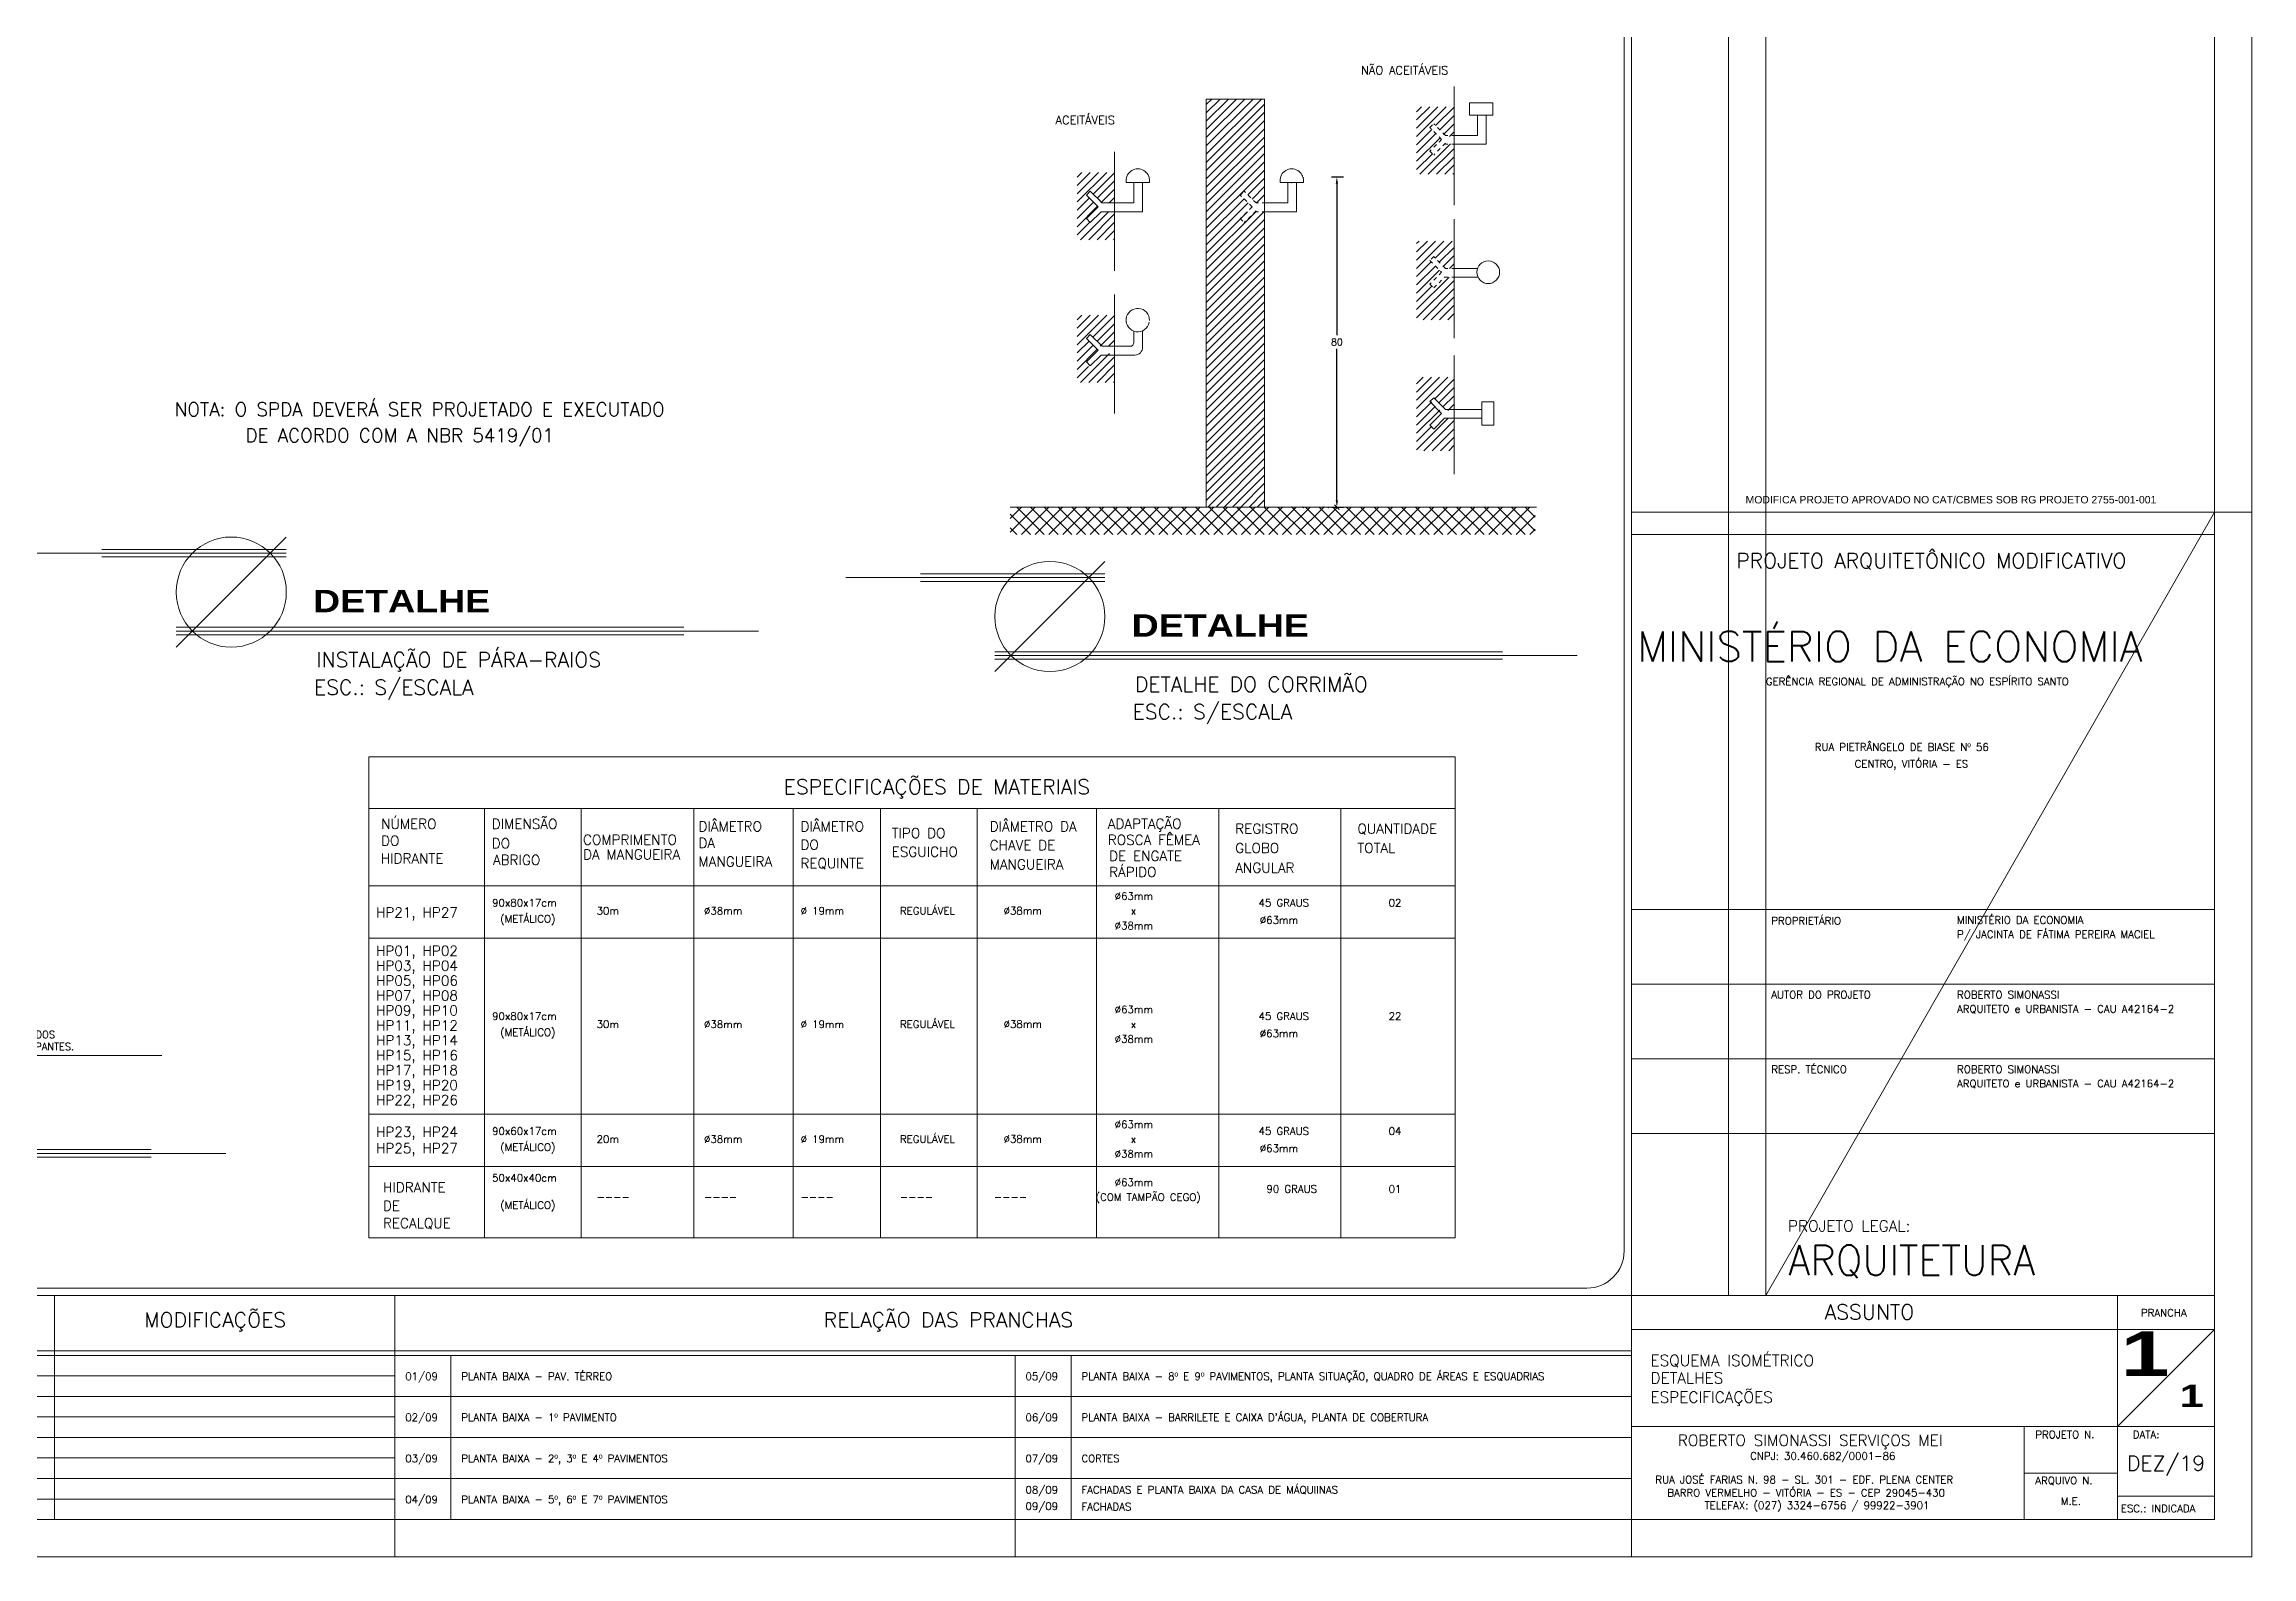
# Model space of a CAD drawing. Header units: millimetres. Extents: x 521 to 1055, y 261 to 520.
# Drawn here: x 995.5 to 1054.7, y 318.7 to 359.2 of the extents above; entities that cross this region are included whole.
import ezdxf
from ezdxf.enums import TextEntityAlignment as Align

# ---------------------------------------------------------------- set-up
doc = ezdxf.new("R2010")
doc.units = ezdxf.units.MM
doc.linetypes.add('DASHED', pattern=[0.75, 0.5, -0.25])
doc.layers.add('0.1', color=8, linetype='Continuous', lineweight=13)
doc.layers.add('ppci', color=8, linetype='Continuous')
doc.styles.add('80X50', font='romans.shx')
doc.styles.add('ROMANS', font='romans')
doc.styles.add('SANSSERIFBOLD', font='sasb____.pfb', dxfattribs={"width": 1.2, "height": 0.6})
doc.styles.get("Standard").update_dxf_attribs({"font": 'romans.shx'})
doc.styles.add('STYLE1', font='sanss___.ttf')
doc.dimstyles.get("Standard").update_dxf_attribs({"dimtxt": 0.18, "dimasz": 0.18, "dimexe": 0.18, "dimexo": 0.0625, "dimgap": 0.09, "dimtad": 0, "dimtih": 1, "dimtoh": 1, "dimdec": 4, "dimzin": 0, "dimdsep": 46, "dimtxsty": 'Standard', "dimcen": 0.09, "dimadec": 0, "dimazin": 0, "dimtfac": 1, "dimtdec": 4, "dimtofl": 0, "dimtmove": 0, "dimatfit": 3, "dimfxl": 1, "dimtolj": 1, "dimtzin": 0, "dimarcsym": 0})

# ---------------------------------------------------------------- blocks, each defined once
blk = doc.blocks.new('TITU-2')
at = {"color": 1}
for p, q in [((0.01475, 0.01475), (-0.01475, -0.01475)), ((-0.03471, 0.01043), (-0.05471, 0.01043)), ((0.01475, 0.01143), (-0.03471, 0.01143)), ((0.01475, 0.00943), (-0.03471, 0.00943)), ((-0.01475, -0.00943), (0.1213, -0.00943)), ((-0.01475, -0.01143), (0.1213, -0.01143)), ((0.1413, -0.01043), (0.1213, -0.01043))]:
    blk.add_line(p, q, dxfattribs=at)
at = {"color": 7}
for p, q in [((0.01475, 0.01043), (-0.03471, 0.01043)), ((-0.01475, -0.01043), (0.1213, -0.01043))]:
    blk.add_line(p, q, dxfattribs=at)
at = {"color": 1}
blk.add_circle((0, 0), 0.01475, dxfattribs=at)
at = {"color": 4}
blk.add_text('ESC.:', height=0.004, dxfattribs=at).set_placement((0.02216, -0.02752))
at = {"color": 8, "style": 'SANSSERIFBOLD', "width": 1.2}
blk.add_attdef('FACHADA', (0.0219, -0.0054), '', height=0.006, dxfattribs=at)
at = {"color": 4}
for tag, p in [('FACHADA', (0.0228, -0.02014)), ('0/0', (0.03834, -0.02752))]:
    blk.add_attdef(tag, p, '', height=0.004, dxfattribs=at)
blk = doc.blocks.new('*X2311')
at = {"color": 0, "linetype": 'Continuous', "ltscale": 0.01}
for p, q in [((428.4835, 326.0591), (428.548, 326.1236)), ((428.4835, 326.0944), (428.5126, 326.1236)), ((428.5714, 326.0529), (428.5008, 326.1236)), ((428.5127, 326.0529), (428.5834, 326.1236)), ((428.6068, 326.0529), (428.5361, 326.1236)), ((428.548, 326.0529), (428.6187, 326.1236)), ((428.6421, 326.0529), (428.5715, 326.1236)), ((428.5834, 326.0529), (428.6541, 326.1236)), ((428.6775, 326.0529), (428.6068, 326.1236)), ((428.6188, 326.0529), (428.6894, 326.1236)), ((428.7129, 326.0529), (428.6422, 326.1236)), ((428.6541, 326.0529), (428.7248, 326.1236)), ((428.7482, 326.0529), (428.6776, 326.1236)), ((428.6895, 326.0529), (428.7601, 326.1236)), ((428.7836, 326.0529), (428.7129, 326.1236)), ((428.7248, 326.0529), (428.7955, 326.1236)), ((428.8189, 326.0529), (428.7483, 326.1236)), ((428.7602, 326.0529), (428.8308, 326.1236)), ((428.8543, 326.0529), (428.7836, 326.1236)), ((428.7955, 326.0529), (428.8662, 326.1236)), ((428.8896, 326.0529), (428.819, 326.1236)), ((428.8309, 326.0529), (428.9016, 326.1236)), ((428.925, 326.0529), (428.8543, 326.1236)), ((428.8662, 326.0529), (428.9369, 326.1236)), ((428.9603, 326.0529), (428.8897, 326.1236)), ((428.9016, 326.0529), (428.9723, 326.1236)), ((428.9957, 326.0529), (428.925, 326.1236)), ((428.937, 326.0529), (429.0076, 326.1236)), ((429.0311, 326.0529), (428.9604, 326.1236)), ((428.9723, 326.0529), (429.043, 326.1236)), ((429.0664, 326.0529), (428.9958, 326.1236)), ((429.0077, 326.0529), (429.0783, 326.1236)), ((429.1018, 326.0529), (429.0311, 326.1236)), ((429.043, 326.0529), (429.1137, 326.1236)), ((429.1371, 326.0529), (429.0665, 326.1236)), ((429.0784, 326.0529), (429.149, 326.1236)), ((429.1725, 326.0529), (429.1018, 326.1236)), ((429.1137, 326.0529), (429.1844, 326.1236)), ((429.2078, 326.0529), (429.1372, 326.1236)), ((429.1491, 326.0529), (429.2197, 326.1236)), ((429.2432, 326.0529), (429.1725, 326.1236)), ((429.1844, 326.0529), (429.2551, 326.1236)), ((429.2785, 326.0529), (429.2079, 326.1236)), ((429.2198, 326.0529), (429.2905, 326.1236)), ((429.3139, 326.0529), (429.2432, 326.1236)), ((429.2552, 326.0529), (429.3258, 326.1236)), ((429.3493, 326.0529), (429.2786, 326.1236)), ((429.2905, 326.0529), (429.3612, 326.1236)), ((429.3846, 326.0529), (429.3139, 326.1236)), ((429.3259, 326.0529), (429.3965, 326.1236)), ((429.42, 326.0529), (429.3493, 326.1236)), ((429.3612, 326.0529), (429.4319, 326.1236)), ((429.4553, 326.0529), (429.3847, 326.1236)), ((429.3966, 326.0529), (429.4672, 326.1236)), ((429.4907, 326.0529), (429.42, 326.1236)), ((429.4319, 326.0529), (429.5026, 326.1236)), ((429.526, 326.0529), (429.4554, 326.1236)), ((429.4673, 326.0529), (429.5379, 326.1236)), ((429.5614, 326.0529), (429.4907, 326.1236)), ((429.5026, 326.0529), (429.5733, 326.1236)), ((429.5967, 326.0529), (429.5261, 326.1236)), ((429.538, 326.0529), (429.6087, 326.1236)), ((429.6321, 326.0529), (429.5614, 326.1236)), ((429.5734, 326.0529), (429.644, 326.1236)), ((429.6675, 326.0529), (429.5968, 326.1236)), ((429.6087, 326.0529), (429.6794, 326.1236)), ((429.7028, 326.0529), (429.6321, 326.1236)), ((429.6441, 326.0529), (429.7147, 326.1236)), ((429.7382, 326.0529), (429.6675, 326.1236)), ((429.6794, 326.0529), (429.7501, 326.1236)), ((429.7735, 326.0529), (429.7029, 326.1236)), ((429.7148, 326.0529), (429.7854, 326.1236)), ((429.8089, 326.0529), (429.7382, 326.1236)), ((429.7501, 326.0529), (429.8208, 326.1236)), ((429.8346, 326.0626), (429.7736, 326.1236)), ((429.8346, 326.0979), (429.8089, 326.1236)), ((428.5361, 326.0529), (428.4835, 326.1055)), ((428.5007, 326.0529), (428.4835, 326.0702)), ((429.7855, 326.0529), (429.8346, 326.102)), ((429.8208, 326.0529), (429.8346, 326.0667))]:
    blk.add_line(p, q, dxfattribs=at)
blk = doc.blocks.new('*D2316')
at = {"layer": '0.1', "color": 0, "lineweight": -2, "transparency": 16777216}
for p, q in [((1030.004, 355.659), (1030.332, 355.659)), ((1030.152, 355.479), (1030.152, 351.414)), ((1030.152, 346.989), (1030.152, 351.054)), ((1030.004, 346.809), (1030.332, 346.809))]:
    blk.add_line(p, q, dxfattribs=at)
for points in [[(1030.122, 355.479), (1030.182, 355.479), (1030.152, 355.659)], [(1030.122, 346.989), (1030.182, 346.989), (1030.152, 346.809)]]:
    blk.add_solid(points, dxfattribs=at)
at = {"layer": 'DEFPOINTS', "color": 0, "lineweight": -2, "transparency": 16777216}
for p in [(1029.941, 355.659), (1029.941, 346.809), (1030.152, 346.809)]:
    blk.add_point(p, dxfattribs=at)
at = {"layer": '0.1', "color": 1, "transparency": 16777216, "insert": (1030.152, 351.234), "char_height": 0.18, "attachment_point": 5}
blk.add_mtext('\\A1;80', dxfattribs=at)
blk = doc.blocks.new('_OBLIQUE')
at = {"color": 0, "linetype": 'ByBlock'}
blk.add_line((-0.5, -0.5), (0.5, 0.5), dxfattribs=at)

msp = doc.modelspace()

# ---------------------------------------------------------------- linework, layer by layer
at = {"layer": '0.1', "color": 8}
for p, q in [((1038.05111, 402.67742), (1038.05111, 318.67742)), ((1040.65111, 401.67742), (1040.65111, 325.67742)), ((1041.65111, 401.67742), (1041.65111, 325.67742)), ((1029.25504, 355.50615), (1028.62944, 355.50615)), ((1028.83926, 354.96043), (1028.83926, 355.50457)), ((1029.07228, 355.50546), (1029.07228, 354.72757)), ((1028.25071, 354.96043), (1028.83926, 354.96043)), ((1029.07228, 354.72757), (1028.25071, 354.72757)), ((1038.05111, 346.67742), (1054.67111, 346.67742)), ((1053.67111, 346.67742), (1041.65111, 325.67742)), ((1038.05111, 346.07742), (1053.67111, 346.07742)), ((1038.05111, 336.02299), (1053.67111, 336.02299)), ((1038.05111, 334.02299), (1053.67111, 334.02299)), ((1038.05111, 332.02299), (1053.67111, 332.02299)), ((1038.05111, 330.02299), (1053.67111, 330.02299)), ((995.79111, 325.67742), (995.79111, 319.67742)), ((1004.91111, 325.67742), (1004.91111, 318.67742)), ((1051.07111, 325.67742), (1051.07111, 319.67742)), ((1038.05111, 324.7716), (1053.67111, 324.7716)), ((1053.67111, 324.7716), (1051.07111, 322.1716)), ((955.05111, 324.19742), (1004.91111, 324.19742)), ((955.05111, 324.07742), (1004.91111, 324.07742)), ((1004.91111, 324.19742), (1038.05111, 324.19742)), ((1004.91111, 324.07742), (1038.05111, 324.07742)), ((1006.41111, 324.07742), (1006.41111, 319.67742)), ((1006.41111, 324.07742), (1006.41111, 319.67742)), ((1021.53111, 324.07742), (1021.53111, 318.67742)), ((1023.03111, 324.07742), (1023.03111, 319.67742)), ((988.29111, 323.52742), (1004.91111, 323.52742)), ((988.29111, 322.97742), (1038.05111, 322.97742)), ((988.29111, 322.42742), (1004.91111, 322.42742)), ((988.29111, 321.87742), (1038.05111, 321.87742)), ((1038.05111, 322.1716), (1053.67111, 322.1716)), ((1048.57111, 322.1716), (1048.57111, 319.67742)), ((988.29111, 321.32742), (1004.91111, 321.32742)), ((988.29111, 320.77742), (1038.05111, 320.77742)), ((1048.57111, 320.92451), (1051.07111, 320.92451)), ((988.29111, 320.22742), (1004.91111, 320.22742)), ((1051.07111, 320.30096), (1053.67111, 320.30096))]:
    msp.add_line(p, q, dxfattribs=at)
at = {"layer": '0.1', "color": 8, "linetype": 'Continuous', "ltscale": 0.01}
for p, q in [((1033.29349, 354.9013), (1033.29349, 358.08614)), ((1026.65201, 356.2704), (1028.12851, 357.74689)), ((1026.65201, 356.49137), (1027.90753, 357.74689)), ((1026.65201, 356.71234), (1027.68656, 357.74689)), ((1026.65201, 356.93331), (1027.46559, 357.74689)), ((1026.65201, 357.15428), (1027.24462, 357.74689)), ((1026.65201, 357.37526), (1027.02365, 357.74689)), ((1026.65201, 357.59623), (1026.80268, 357.74689)), ((1026.65201, 356.04943), (1028.21451, 357.61193)), ((1026.65201, 355.82846), (1028.21451, 357.39096)), ((1032.28901, 357.40639), (1032.41859, 357.53597)), ((1032.28901, 357.18542), (1032.63956, 357.53597)), ((1032.28901, 356.96445), (1032.86053, 357.53597)), ((1032.28901, 356.74348), (1033.0815, 357.53597)), ((1032.79948, 357.03297), (1033.29349, 357.52698)), ((1033.70842, 357.64069), (1033.70842, 357.31546)), ((1034.33401, 357.64069), (1034.33401, 357.31546)), ((1026.65201, 355.60749), (1028.21451, 357.16999)), ((1026.65201, 355.38652), (1028.21451, 356.94902)), ((1032.28901, 356.52251), (1032.69512, 356.92861)), ((1032.28901, 356.30154), (1032.80584, 356.81836)), ((1032.9102, 356.92272), (1033.29349, 357.30601)), ((1033.00684, 356.7984), (1033.29349, 357.08504)), ((1033.17452, 356.7451), (1033.29349, 356.86407)), ((1024.19688, 353.14636), (1024.19688, 356.33119)), ((1026.65201, 355.16555), (1028.21451, 356.72805)), ((1026.65201, 354.94458), (1028.21451, 356.50708)), ((1026.65201, 354.72361), (1028.21451, 356.28611)), ((1032.28901, 356.08057), (1032.91656, 356.70811)), ((1032.28901, 355.8596), (1032.71108, 356.28167)), ((1032.37877, 355.72838), (1033.19712, 356.54673)), ((1032.59974, 355.72838), (1033.29349, 356.42213)), ((1032.82071, 355.72838), (1033.29349, 356.20116)), ((1023.19241, 355.65145), (1023.32199, 355.78103)), ((1023.19241, 355.43048), (1023.54296, 355.78103)), ((1023.19241, 355.20951), (1023.76393, 355.78103)), ((1023.19241, 354.98854), (1023.9849, 355.78103)), ((1023.62204, 355.19719), (1024.19688, 355.77204)), ((1026.65201, 354.50263), (1028.21451, 356.06513)), ((1026.65201, 354.28166), (1028.21451, 355.84416)), ((1027.76784, 355.17652), (1028.21451, 355.62319)), ((1033.04168, 355.72838), (1033.29349, 355.98019)), ((1033.26265, 355.72838), (1033.29349, 355.75921)), ((1023.19241, 354.76757), (1023.51768, 355.09283)), ((1023.19241, 354.5466), (1023.6284, 354.98258)), ((1023.73276, 355.08694), (1024.19688, 355.55107)), ((1023.82721, 354.96043), (1024.19688, 355.3301)), ((1024.04818, 354.96043), (1024.19688, 355.10913)), ((1024.50439, 355.54972), (1024.50439, 355.50615)), ((1025.12999, 355.54972), (1025.12999, 355.50615)), ((1026.65201, 354.06069), (1027.66348, 355.07216)), ((1027.87856, 355.06627), (1028.21451, 355.40222)), ((1027.98928, 354.95602), (1028.21451, 355.18125)), ((1028.62944, 355.54972), (1028.62944, 355.50615)), ((1029.25504, 355.54972), (1029.25504, 355.50615)), ((1023.19241, 354.32562), (1023.73912, 354.87233)), ((1023.19241, 354.10465), (1023.53353, 354.44577)), ((1023.28216, 353.97343), (1024.03629, 354.72757)), ((1023.50313, 353.97343), (1024.19688, 354.66718)), ((1023.7241, 353.97343), (1024.19688, 354.44621)), ((1026.65201, 353.83972), (1027.7742, 354.96191)), ((1026.65201, 353.39778), (1027.99564, 354.74141)), ((1026.65201, 353.17681), (1028.21451, 354.73931)), ((1026.65201, 353.61875), (1027.76083, 354.72757)), ((1026.65201, 352.95584), (1028.21451, 354.51834)), ((1033.29349, 351.33929), (1033.29349, 354.52412)), ((1023.94507, 353.97343), (1024.19688, 354.22524)), ((1024.16605, 353.97343), (1024.19688, 354.00427)), ((1026.65201, 352.73487), (1028.21451, 354.29737)), ((1026.65201, 352.5139), (1028.21451, 354.0764)), ((1026.65201, 352.29293), (1028.21451, 353.85543)), ((1032.28901, 353.87086), (1032.35649, 353.93834)), ((1032.28901, 353.64989), (1032.57746, 353.93834)), ((1032.28901, 353.42892), (1032.79843, 353.93834)), ((1032.28901, 353.20795), (1033.0194, 353.93834)), ((1032.78621, 353.48417), (1033.24038, 353.93834)), ((1026.65201, 352.07195), (1028.21451, 353.63445)), ((1026.65201, 351.85098), (1028.21451, 353.41348)), ((1026.65201, 351.63001), (1028.21451, 353.19251)), ((1032.28901, 352.98697), (1032.68185, 353.37981)), ((1032.28901, 352.766), (1032.79257, 353.26956)), ((1032.89693, 353.37392), (1033.29349, 353.77048)), ((1033.00765, 353.26367), (1033.29349, 353.54951)), ((1033.17268, 353.20773), (1033.29349, 353.32854)), ((1026.65201, 351.40904), (1028.21451, 352.97154)), ((1026.65201, 351.18807), (1028.21451, 352.75057)), ((1032.28901, 352.54503), (1032.90329, 353.15931)), ((1032.28901, 352.10309), (1033.16079, 352.97487)), ((1032.28901, 351.88212), (1033.29349, 352.88659)), ((1032.28901, 352.32406), (1032.69787, 352.73292)), ((1032.46027, 351.8324), (1033.29349, 352.66562)), ((1024.19688, 349.32059), (1024.19688, 352.50542)), ((1026.65201, 350.9671), (1028.21451, 352.5296)), ((1026.65201, 350.74613), (1028.21451, 352.30863)), ((1026.65201, 350.52516), (1028.21451, 352.08766)), ((1032.68124, 351.8324), (1033.29349, 352.44465)), ((1032.90221, 351.8324), (1033.29349, 352.22368)), ((1023.19241, 351.38373), (1023.76393, 351.95525)), ((1023.19241, 351.16276), (1023.9849, 351.95525)), ((1023.19241, 351.82567), (1023.32199, 351.95525)), ((1023.19241, 351.6047), (1023.54296, 351.95525)), ((1023.61409, 351.36347), (1024.19688, 351.94626)), ((1023.72481, 351.25322), (1024.19688, 351.72529)), ((1023.81135, 351.11879), (1024.19688, 351.50432)), ((1026.65201, 350.30419), (1028.21451, 351.86669)), ((1026.65201, 350.08322), (1028.21451, 351.64572)), ((1026.65201, 349.86225), (1028.21451, 351.42475)), ((1033.12318, 351.8324), (1033.29349, 352.00271)), ((1023.19241, 350.94179), (1023.50973, 351.25911)), ((1023.19241, 350.72082), (1023.62045, 351.14886)), ((1023.19241, 350.49985), (1023.73117, 351.03861)), ((1023.28216, 350.14766), (1024.05697, 350.92246)), ((1023.50313, 350.14766), (1024.19688, 350.84141)), ((1024.03232, 351.11879), (1024.19688, 351.28335)), ((1026.65201, 349.64128), (1028.21451, 351.20378)), ((1026.65201, 349.4203), (1028.21451, 350.9828)), ((1033.29349, 347.68901), (1033.29349, 350.87384)), ((1023.19241, 350.27888), (1023.49364, 350.5801)), ((1023.7241, 350.14766), (1024.19688, 350.62044)), ((1023.94507, 350.14766), (1024.19688, 350.39947)), ((1026.65201, 349.19933), (1028.21451, 350.76183)), ((1026.65201, 348.97836), (1028.21451, 350.54086)), ((1026.65201, 348.75739), (1028.21451, 350.31989)), ((1032.28901, 349.45144), (1033.12563, 350.28805)), ((1032.28901, 349.67241), (1032.90466, 350.28805)), ((1032.28901, 349.89338), (1032.68369, 350.28805)), ((1032.28901, 350.11435), (1032.46272, 350.28805)), ((1032.77349, 349.71495), (1033.29349, 350.23494)), ((1024.16605, 350.14766), (1024.19688, 350.1785)), ((1026.65201, 348.53642), (1028.21451, 350.09892)), ((1026.65201, 348.31545), (1028.21451, 349.87795)), ((1026.65201, 348.09448), (1028.21451, 349.65698)), ((1032.88421, 349.6047), (1033.29349, 350.01397)), ((1032.99493, 349.49445), (1033.29349, 349.793)), ((1026.65201, 347.87351), (1028.21451, 349.43601)), ((1026.65201, 347.65254), (1028.21451, 349.21504)), ((1032.28901, 349.23047), (1032.69337, 349.63482)), ((1032.28901, 349.0095), (1032.77985, 349.50034)), ((1032.28901, 348.78853), (1032.91245, 349.41197)), ((1032.28901, 348.34659), (1033.1354, 349.19297)), ((1032.48592, 348.32252), (1033.29349, 349.13009)), ((1033.12409, 349.40264), (1033.29349, 349.57203)), ((1034.35899, 349.63482), (1034.03377, 349.63482)), ((1026.65201, 347.43157), (1028.21451, 348.99407)), ((1026.65201, 347.2106), (1028.21451, 348.7731)), ((1026.65201, 346.98963), (1028.21451, 348.55213)), ((1032.28901, 348.56756), (1032.69765, 348.97619)), ((1032.70689, 348.32252), (1033.29349, 348.90912)), ((1032.92786, 348.32252), (1033.29349, 348.68815)), ((1033.14883, 348.32252), (1033.29349, 348.46718)), ((1034.35899, 349.00923), (1034.03377, 349.00923)), ((1026.69275, 346.80939), (1028.21451, 348.33115)), ((1026.91372, 346.80939), (1028.21451, 348.11018)), ((1027.13469, 346.80939), (1028.21451, 347.88921)), ((1027.35567, 346.80939), (1028.21451, 347.66824)), ((1027.57664, 346.80939), (1028.21451, 347.44727)), ((1021.3949, 346.80939), (1035.50141, 346.80939)), ((1027.79761, 346.80939), (1028.21451, 347.2263)), ((1028.01858, 346.80939), (1028.21451, 347.00533))]:
    msp.add_line(p, q, dxfattribs=at)
at = {"layer": '0.1', "color": 8, "ltscale": 0.01}
for p, q in [((1034.33401, 357.64069), (1033.70842, 357.64069)), ((1033.32969, 356.76974), (1033.91823, 356.76974)), ((1034.33401, 357.31546), (1033.70842, 357.31546)), ((1033.91823, 356.76974), (1033.91823, 357.31388)), ((1034.15125, 357.31477), (1034.15125, 356.53688)), ((1034.15125, 356.53688), (1033.32969, 356.53688)), ((1025.12999, 355.50615), (1024.50439, 355.50615)), ((1024.71421, 354.96043), (1024.71421, 355.50457)), ((1024.94723, 355.50546), (1024.94723, 354.72757)), ((1033.32969, 353.20773), (1033.91823, 353.20773)), ((1033.93287, 352.97487), (1033.32969, 352.97487)), ((1024.94723, 351.53661), (1024.94723, 351.09426)), ((1024.7389, 350.88593), (1024.12566, 350.88593)), ((1034.03377, 349.19297), (1033.32969, 349.19297)), ((1034.03377, 349.00923), (1034.03377, 349.63482)), ((1034.35899, 349.00923), (1034.35899, 349.63482))]:
    msp.add_line(p, q, dxfattribs=at)
at = {"layer": '0.1', "color": 8, "linetype": 'DASHED', "ltscale": 0.01}
for p, q in [((1032.64312, 356.98039), (1032.74726, 357.08498)), ((1032.95969, 356.66516), (1032.64312, 356.98039)), ((1033.06383, 356.76974), (1032.74726, 357.08498)), ((1033.32969, 356.76974), (1033.06383, 356.76974)), ((1032.95969, 356.66516), (1032.64312, 356.34992)), ((1032.64312, 356.34992), (1032.74726, 356.24534)), ((1033.06383, 356.56058), (1032.74726, 356.24534)), ((1033.32969, 356.53688), (1033.06383, 356.53688)), ((1027.56414, 355.17108), (1027.66828, 355.27567)), ((1027.88072, 354.85585), (1027.56414, 355.17108)), ((1027.98486, 354.96043), (1027.66828, 355.27567)), ((1027.88072, 354.85585), (1027.56414, 354.54061)), ((1027.56414, 354.54061), (1027.66828, 354.43603)), ((1027.98486, 354.75126), (1027.66828, 354.43603)), ((1028.25071, 354.96043), (1027.98486, 354.96043)), ((1028.25071, 354.72757), (1027.98486, 354.72757)), ((1033.32969, 352.97487), (1033.04003, 352.97487))]:
    msp.add_line(p, q, dxfattribs=at)
at = {"layer": '0.1', "color": 8, "linetype": 'ByBlock', "ltscale": 0.01}
for p, q in [((1029.06724, 346.80939), (1029.9283, 346.80939)), ((1029.35245, 346.80939), (1030.27384, 346.80939))]:
    msp.add_line(p, q, dxfattribs=at)
at = {"layer": '0.1', "color": 8, "linetype": 'Continuous'}
for p, q in [((1004.21442, 340.1185), (1033.3181, 340.1185)), ((1004.21442, 340.1185), (1004.21442, 327.22774)), ((1033.3181, 340.1185), (1033.3181, 327.22774)), ((1004.21442, 338.73049), (1033.3181, 338.73049)), ((1007.31323, 338.73049), (1007.31323, 327.22774)), ((1009.9027, 338.73049), (1009.9027, 327.22774)), ((1012.92376, 338.73049), (1012.92376, 327.22774)), ((1015.58516, 338.73049), (1015.58516, 327.22774)), ((1017.92288, 338.73049), (1017.92288, 327.22774)), ((1020.51235, 338.73049), (1020.51235, 327.22774)), ((1023.71323, 338.73049), (1023.71323, 327.22774)), ((1026.98604, 338.73049), (1026.98604, 327.22774)), ((1030.25885, 338.73049), (1030.25885, 327.22774)), ((1004.21442, 336.65714), (1033.3181, 336.65714)), ((1004.21442, 335.25944), (1033.3181, 335.25944)), ((1004.21442, 330.5401), (1033.3181, 330.5401)), ((1004.21442, 329.1424), (1033.3181, 329.1424)), ((1004.21442, 327.22774), (1033.3181, 327.22774)), ((1004.69949, 327.22774), (1033.3181, 327.22774))]:
    msp.add_line(p, q, dxfattribs=at)
at = {"layer": '0.1', "color": 8, "linetype": 'Continuous', "ltscale": 10}
msp.add_line((998.66276, 332.11364), (988.57647, 332.11364), dxfattribs=at)
at = {"layer": '0.1', "color": 8}
for points in [[(1054.67111, 402.67742), (928.46672, 402.67742), (928.46672, 318.67742), (1054.67111, 318.67742)], [(930.96672, 319.67742), (930.96672, 401.67742), (1053.67111, 401.67742), (1053.67111, 319.67742)]]:
    msp.add_lwpolyline(points, close=True, dxfattribs=at)
msp.add_lwpolyline([(1037.85111, 400.47742, 0.41421356), (1036.85111, 401.47742), (932.16672, 401.47742, 0.41421356), (931.16672, 400.47742), (931.16672, 326.87742, 0.41421356), (932.16672, 325.87742), (1036.85111, 325.87742, 0.41421356), (1037.85111, 326.87742)], format="xyb", close=True, dxfattribs=at)
at = {"layer": '0.1', "color": 8, "linetype": 'Continuous', "ltscale": 0.01}
msp.add_lwpolyline([(1028.21451, 346.80939), (1028.21451, 357.74689), (1026.65201, 357.74689), (1026.65201, 346.80939)], dxfattribs=at)
at = {"layer": '0.1', "color": 8, "ltscale": 0.01}
for points in [[(1024.94723, 354.72757), (1024.12566, 354.72757), (1023.83601, 354.72757), (1023.54323, 354.43603), (1023.43909, 354.54061), (1023.75567, 354.85585), (1023.43909, 355.17108), (1023.54323, 355.27567), (1023.85981, 354.96043), (1024.12566, 354.96043), (1024.71421, 354.96043)], [(1033.32969, 349.19297), (1033.04003, 349.19297), (1032.74726, 348.90144), (1032.64312, 349.00602), (1032.95969, 349.32125), (1032.64312, 349.63649), (1032.74726, 349.74107), (1033.06383, 349.42584), (1033.32969, 349.42584), (1034.03377, 349.42584)]]:
    msp.add_lwpolyline(points, dxfattribs=at)
at = {"layer": '0.1', "color": 8, "linetype": 'DASHED', "ltscale": 0.01}
msp.add_lwpolyline([(1033.32969, 353.20773), (1033.06383, 353.20773), (1032.74726, 353.52296), (1032.64312, 353.41838), (1032.95969, 353.10315), (1032.64312, 352.78791), (1032.74726, 352.68333), (1033.04003, 352.97487)], dxfattribs=at)
at = {"layer": '0.1', "color": 8, "ltscale": 0.01}
msp.add_lwpolyline([(1024.12566, 350.88593), (1023.83601, 350.88593), (1023.54323, 350.59439), (1023.43909, 350.69897), (1023.75567, 351.0142), (1023.43909, 351.32944), (1023.54323, 351.43402), (1023.85981, 351.11879), (1024.12566, 351.11879), (1024.61004, 351.11879, 0.41421356), (1024.71421, 351.22295), (1024.71421, 351.52575)], format="xyb", dxfattribs=at)
at = {"layer": '0.1', "color": 8}
msp.add_lwpolyline([(930.96672, 325.67742), (1053.67111, 325.67742)], dxfattribs=at)
at = {"layer": '0.1', "color": 8, "linetype": 'Continuous', "ltscale": 0.01}
msp.add_circle((1034.20821, 353.10481), 0.30447, dxfattribs=at)
at = {"layer": '0.1', "color": 8, "ltscale": 0.01}
for centre, radius, start, end in [((1024.81719, 355.56167), 0.31303, 357.8111738, 182.1888262), ((1024.81719, 351.82135), 0.31303, 357.8111738, 349.7833302), ((1024.7389, 351.09426), 0.20833, 270, 0)]:
    msp.add_arc(centre, radius, start, end, dxfattribs=at)
at = {"layer": '0.1', "color": 8}
msp.add_arc((1028.94224, 355.56167), 0.31303, 357.8111738, 182.1888262, dxfattribs=at)
at = {"layer": '0.1', "color": 8, "linetype": 'ByBlock', "ltscale": 0.01}
for p in [(1029.22745, 355.6897), (1029.25033, 355.63869), (1028.94224, 355.50615), (1028.94224, 346.80939), (1029.22745, 346.80939), (1029.25033, 346.79361), (1029.8033, 346.80939), (1029.92312, 346.79361), (1030.14884, 346.80939)]:
    msp.add_point(p, dxfattribs=at)

# ---------------------------------------------------------------- block references
at = {"layer": '0.1', "color": 8, "linetype": 'Continuous', "ltscale": 0.01, "xscale": 10.41666666666663, "yscale": 10.41666666666663, "zscale": 10.41666666666663}
msp.add_blockref('*X2311', (-3441.97457, -3050.31124), dxfattribs=at)
at = {"layer": '0.1', "color": 8, "linetype": 'ByBlock', "ltscale": 0.01, "xscale": 0.125, "yscale": 0.125, "zscale": 0.125, "rotation": 270}
msp.add_blockref('_OBLIQUE', (1030.14884, 346.80939), dxfattribs=at)
at = {"layer": '0.1', "color": 8}
ref = msp.add_blockref('TITU-2', (1000.52503, 344.53266), dxfattribs=dict(at, xscale=100, yscale=100, zscale=100))
ref.add_attrib('FACHADA', 'DETALHE', (1002.71503, 343.99266), dxfattribs={"layer": '0', "color": 8, "height": 0.6, "style": 'SANSSERIFBOLD', "width": 1.2})
ref.add_attrib('0/0', 'S/ESCALA', (1004.35932, 341.78056), dxfattribs={"layer": '0', "color": 4, "height": 0.4})
ref.add_attrib('FACHADA', 'INSTALAÇÃO DE PÁRA-RAIOS', (1002.80455, 342.51892), dxfattribs={"layer": '0', "color": 4, "height": 0.4})
ref = msp.add_blockref('TITU-2', (1022.46192, 343.87665), dxfattribs=dict(at, xscale=100, yscale=100, zscale=100))
ref.add_attrib('FACHADA', 'DETALHE', (1024.65192, 343.33665), dxfattribs={"layer": '0', "color": 8, "height": 0.6, "style": 'SANSSERIFBOLD', "width": 1.2})
ref.add_attrib('0/0', 'S/ESCALA', (1026.29621, 341.12455), dxfattribs={"layer": '0', "color": 4, "height": 0.4})
ref.add_attrib('FACHADA', 'DETALHE DO CORRIMÃO', (1024.74143, 341.86291), dxfattribs={"layer": '0', "color": 4, "height": 0.4})
ref = msp.add_blockref('TITU-2', (986.25027, 330.53351), dxfattribs=dict(at, xscale=100, yscale=100, zscale=100))
ref.add_attrib('FACHADA', 'DETALHE', (988.44027, 329.99351), dxfattribs={"layer": '0', "color": 8, "height": 0.6, "style": 'SANSSERIFBOLD', "width": 1.2})
ref.add_attrib('0/0', 'S/ESCALA', (990.08455, 327.78141), dxfattribs={"layer": '0', "color": 4, "height": 0.4})
ref.add_attrib('FACHADA', 'DETALHE DA ESCADA', (988.52978, 328.51977), dxfattribs={"layer": '0', "color": 4, "height": 0.4})

# ---------------------------------------------------------------- texts
for s, height, style, p in [('NÃO ACEITÁVEIS', 0.225, 'ROMANS', (1030.79633, 358.40466)), ('ACEITÁVEIS', 0.225, 'ROMANS', (1022.6129, 357.07091)), ('ESPECIFICAÇÕES DE MATERIAIS', 0.4, 'ROMANS', (1015.32853, 339.11372)), ('PROPRIETÁRIO', 0.2, 'ROMANS', (1041.79343, 335.62299)), ('MINISTÉRIO DA ECONOMIA', 0.2, 'ROMANS', (1046.77121, 335.64351)), ('P/ JACINTA DE FÁTIMA PEREIRA MACIEL', 0.2, 'ROMANS', (1046.77121, 335.26076)), ('AUTOR DO PROJETO', 0.2, 'ROMANS', (1041.79343, 333.64351)), ('ROBERTO SIMONASSI', 0.2, 'ROMANS', (1046.77121, 333.64351)), ('ARQUITETO e URBANISTA - CAU A42164-2', 0.2, 'ROMANS', (1046.77121, 333.26076)), ('RESP. TÉCNICO', 0.2, 'ROMANS', (1041.79343, 331.64351)), ('ARQUITETO e URBANISTA - CAU A42164-2', 0.2, 'ROMANS', (1046.77121, 331.26076)), ('ROBERTO SIMONASSI', 0.2, 'ROMANS', (1046.77121, 331.64351)), ('PROJETO LEGAL:', 0.3, 'ROMANS', (1042.24001, 327.39572)), ('ASSUNTO', 0.4, 'ROMANS', (1043.22433, 325.04153)), ('MODIFICAÇÕES', 0.4, 'ROMANS', (998.1898, 324.82904)), ('RELAÇÃO DAS PRANCHAS', 0.4, 'ROMANS', (1016.40053, 324.82904)), ('PRANCHA', 0.2, 'ROMANS', (1051.699, 325.11883)), ('01/09', 0.2, '80X50', (1005.18774, 323.41563)), ('PLANTA BAIXA - PAV. TÉRREO', 0.2, '80X50', (1006.68774, 323.41563)), ('05/09', 0.2, '80X50', (1021.80774, 323.41563)), ('PLANTA BAIXA - 8º E 9º PAVIMENTOS, PLANTA SITUAÇÃO, QUADRO DE ÁREAS E ESQUADRIAS', 0.2, '80X50', (1023.30774, 323.41563)), ('ESQUEMA ISOMÉTRICO', 0.3, 'ROMANS', (1038.55556, 323.79122)), ('DETALHES', 0.3, 'ROMANS', (1038.55556, 323.32177)), ('ESPECIFICAÇÕES', 0.3, 'ROMANS', (1038.55556, 322.80831)), ('02/09', 0.2, '80X50', (1005.18774, 322.31563)), ('PLANTA BAIXA - 1º PAVIMENTO', 0.2, '80X50', (1006.68774, 322.31563)), ('06/09', 0.2, '80X50', (1021.80774, 322.31563)), ("PLANTA BAIXA - BARRILETE E CAIXA D'ÁGUA, PLANTA DE COBERTURA", 0.2, '80X50', (1023.30774, 322.31563)), ('ROBERTO SIMONASSI SERVIÇOS MEI', 0.3, 'ROMANS', (1039.28738, 321.65017)), ('PROJETO N.', 0.2, 'ROMANS', (1048.86819, 321.85348)), ('DATA:', 0.2, 'ROMANS', (1051.48125, 321.85348)), ('03/09', 0.2, '80X50', (1005.18774, 321.21563)), ('PLANTA BAIXA - 2º, 3º E 4º PAVIMENTOS', 0.2, '80X50', (1006.68774, 321.21563)), ('07/09', 0.2, '80X50', (1021.80774, 321.21563)), ('CORTES', 0.2, '80X50', (1023.30774, 321.21563)), ('CNPJ: 30.460.682/0001-86', 0.2, 'ROMANS', (1041.22667, 321.28034)), ('RUA JOSÉ FARIAS N. 98 - SL. 301 - EDF. PLENA CENTER', 0.2, 'ROMANS', (1038.68667, 320.64627)), ('ARQUIVO N.', 0.2, 'ROMANS', (1048.86819, 320.62161)), ('04/09', 0.2, '80X50', (1005.18774, 320.11563)), ('PLANTA BAIXA - 5º, 6º E 7º PAVIMENTOS', 0.2, '80X50', (1006.68774, 320.11563)), ('08/09', 0.2, '80X50', (1021.80774, 320.37233)), ('09/09', 0.2, '80X50', (1021.80774, 319.93324)), ('FACHADAS E PLANTA BAIXA DA CASA DE MÁQUIINAS', 0.2, '80X50', (1023.30774, 320.37425)), ('FACHADAS', 0.2, '80X50', (1023.30774, 319.92211)), ('BARRO VERMELHO - VITÓRIA - ES - CEP 29045-430', 0.2, 'ROMANS', (1039.00722, 320.29566)), ('TELEFAX: (027) 3324-6756 / 99922-3901', 0.2, 'ROMANS', (1040.00613, 319.95797)), ('ESC.: INDICADA', 0.2, 'ROMANS', (1051.1607, 319.87411))]:
    msp.add_text(s, height=height, dxfattribs=dict(at, style=style)).set_placement(p)
at = {"layer": '0.1', "color": 8, "linetype": 'Continuous', "style": 'ROMANS'}
for s, height, p in [('NOTA: O SPDA DEVERÁ SER PROJETADO E EXECUTADO', 0.36, (999.00844, 349.25017)), ('DE ACORDO COM A NBR 5419/01', 0.36, (1000.90425, 348.55405)), ('NÚMERO ', 0.266667, (1004.53803, 338.18707)), ('DIMENSÃO', 0.266667, (1007.50468, 338.18707)), ('DIÂMETRO', 0.266667, (1013.04327, 338.11882)), ('DIÂMETRO', 0.266667, (1015.77661, 338.11882)), ('DIÂMETRO DA', 0.2666667, (1020.84766, 338.11882)), ('ADAPTAÇÃO', 0.266667, (1024.01258, 338.19067)), ('DO', 0.266667, (1004.53803, 337.73801)), ('DO', 0.266667, (1007.50468, 337.6675)), ('COMPRIMENTO ', 0.2666667, (1009.95029, 337.76217)), ('DA', 0.266667, (1013.04327, 337.67576)), ('DO', 0.266667, (1015.77661, 337.63087)), ('TIPO DO', 0.266667, (1018.22222, 337.93921)), ('CHAVE DE ', 0.266667, (1020.84766, 337.6159)), ('ROSCA FÊMEA', 0.2666667, (1024.01258, 337.75961)), ('REGISTRO ', 0.266667, (1027.42924, 338.05896)), ('QUANTIDADE', 0.266667, (1030.70205, 338.05896)), ('HIDRANTE', 0.266667, (1004.53051, 337.25987)), ('ABRIGO', 0.266667, (1007.53776, 337.22072)), ('DA MANGUEIRA', 0.2666667, (1009.95029, 337.36703)), ('MANGUEIRA', 0.266667, (1013.04327, 337.17582)), ('REQUINTE', 0.266667, (1015.77661, 337.13093)), ('ESGUICHO', 0.266667, (1018.22222, 337.43928)), ('MANGUEIRA', 0.266667, (1020.84766, 337.101)), ('DE ENGATE', 0.266667, (1024.04854, 337.32854)), ('RÁPIDO', 0.266667, (1024.04854, 336.89748)), ('ANGULAR', 0.266667, (1027.42924, 337.0112)), ('GLOBO', 0.266667, (1027.42924, 337.54107)), ('TOTAL', 0.266667, (1030.70205, 337.54107)), ('HP21, HP27', 0.266667, (1004.40352, 335.8156)), ('90x80x17cm', 0.2, (1007.51406, 336.10585)), ('30m', 0.2, (1010.3154, 335.88905)), ('Ø38mm', 0.2, (1013.19259, 335.88905)), ('Ø 19mm', 0.2, (1015.78207, 335.88905)), ('REGULÁVEL', 0.2, (1018.44347, 335.88905)), ('Ø38mm', 0.2, (1021.21986, 335.89337)), ('Ø63mm', 0.2, (1024.19786, 336.28419)), ('45 GRAUS', 0.2, (1028.05303, 336.10585)), ('02', 0.2, (1031.53863, 336.10585)), ('(METÁLICO)', 0.2, (1007.72985, 335.67352)), ('Ø38mm', 0.2, (1024.19786, 335.49391)), ('x', 0.2, (1024.62944, 335.88905)), ('Ø63mm', 0.2, (1028.08644, 335.64316)), ('HP01, HP02', 0.266667, (1004.40352, 334.78652)), ('HP03, HP04', 0.266667, (1004.40352, 334.38652)), ('HP05, HP06', 0.266667, (1004.40352, 333.98652)), ('HP07, HP08', 0.266667, (1004.40352, 333.58652)), ('HP09, HP10', 0.266667, (1004.40352, 333.18652)), ('90x80x17cm', 0.2, (1007.51406, 333.06723)), ('REGULÁVEL', 0.2, (1018.44347, 332.85043)), ('Ø63mm', 0.2, (1024.19786, 333.24557)), ('45 GRAUS', 0.2, (1028.05303, 333.06723)), ('22', 0.2, (1031.53863, 333.06723)), ('HP11, HP12', 0.266667, (1004.40352, 332.78652)), ('HP13, HP14', 0.266667, (1004.40352, 332.38652)), ('(METÁLICO)', 0.2, (1007.72985, 332.6349)), ('30m', 0.2, (1010.3154, 332.85043)), ('Ø38mm', 0.2, (1013.19259, 332.85043)), ('Ø 19mm', 0.2, (1015.78207, 332.85043)), ('Ø38mm', 0.2, (1021.21986, 332.85476)), ('Ø38mm', 0.2, (1024.19786, 332.45529)), ('x', 0.2, (1024.62944, 332.85043)), ('Ø63mm', 0.2, (1028.08644, 332.60454)), ('HP15, HP16', 0.266667, (1004.40352, 331.98652)), ('HP17, HP18', 0.266667, (1004.40352, 331.58652)), ('HP19, HP20', 0.266667, (1004.40352, 331.18652)), ('HP22, HP26', 0.266667, (1004.40352, 330.78652)), ('HP23, HP24', 0.266667, (1004.40352, 329.93116)), ('90x60x17cm', 0.2, (1007.51406, 329.98881)), ('Ø63mm', 0.2, (1024.19786, 330.16715)), ('45 GRAUS', 0.2, (1028.05303, 329.98881)), ('04', 0.2, (1031.53863, 329.98881)), ('HP25, HP27', 0.266667, (1004.40352, 329.49533)), ('(METÁLICO)', 0.2, (1007.72985, 329.55648)), ('20m', 0.2, (1010.3154, 329.77201)), ('Ø38mm', 0.2, (1013.19259, 329.77201)), ('Ø 19mm', 0.2, (1015.78207, 329.77201)), ('REGULÁVEL', 0.2, (1018.44347, 329.77201)), ('Ø38mm', 0.2, (1021.21986, 329.77633)), ('Ø38mm', 0.2, (1024.19786, 329.37687)), ('x', 0.2, (1024.62944, 329.77201)), ('Ø63mm', 0.2, (1028.08644, 329.52612)), ('HIDRANTE', 0.266667, (1004.59024, 328.44635)), ('50x40x40cm', 0.2, (1007.51406, 328.73335)), ('(COM TAMPÃO CEGO)', 0.2, (1023.68644, 328.21912)), ('Ø63mm', 0.2, (1024.19786, 328.61426)), ('90 GRAUS', 0.2, (1028.26582, 328.43592)), ('01', 0.2, (1031.53863, 328.43592)), ('DE', 0.266667, (1004.59024, 327.95305)), ('RECALQUE', 0.266667, (1004.59024, 327.48663)), ('(METÁLICO)', 0.2, (1007.72985, 328.00359)), ('----', 0.2, (1010.3154, 328.21912)), ('----', 0.2, (1013.19259, 328.21912)), ('----', 0.2, (1015.78207, 328.21912)), ('----', 0.2, (1018.44347, 328.21912)), ('----', 0.2, (1020.96102, 328.21912))]:
    msp.add_text(s, height=height, dxfattribs=at).set_placement(p)
at = {"layer": '0.1', "color": 8}
for s, height, p in [('PROJETO ARQUITETÔNICO MODIFICATIVO', 0.4, (1040.85444, 345.17317)), ('MINISTÉRIO DA ECONOMIA', 0.8, (1038.19766, 342.67553)), ('GERÊNCIA REGIONAL DE ADMINISTRAÇÃO NO ESPÍRITO SANTO', 0.2, (1041.6475, 342.03752)), ('RUA PIETRÂNGELO DE BIASE Nº 56', 0.2, (1042.95763, 340.27943)), ('CENTRO, VITÓRIA - ES', 0.2, (1044.02764, 339.82715))]:
    msp.add_text(s, height=height, dxfattribs=at).set_placement(p)
at = {"layer": '0.1', "color": 8, "linetype": 'Continuous', "ltscale": 10, "insert": (989.16673, 332.5138), "char_height": 0.1923077, "attachment_point": 4, "style": 'ROMANS'}
msp.add_mtext('OS PISOS E PATAMARES DEVERÃO SER REVESTIDOS \\PCOM MATERIAIS INCOMBUSTÍVEIS E ANTI-DERRAPANTES.', dxfattribs=at)
at = {"layer": '0.1', "color": 8}
for tag, p, height, style, width in [('ARQUITETURA', (1042.24896, 326.22751), 0.8, 'ROMANS', 0.95), ('1', (1051.15959, 323.52172), 1.2, 'SANSSERIFBOLD', 1.4), ('1', (1052.7349, 322.69269), 0.6, 'SANSSERIFBOLD', 1.4)]:
    msp.add_attdef(tag, p, '', height=height, dxfattribs=dict(at, style=style, width=width))
at = {"layer": '0.1', "color": 8, "style": 'ROMANS'}
for tag, height, p in [('DEZ/19', 0.4, (1052.37111, 320.98613)), ('M.E.', 0.2, (1049.82111, 320.07034))]:
    msp.add_attdef(tag, text='', height=height, dxfattribs=at).set_placement(p, align=Align.CENTER)
at = {"layer": 'ppci', "color": 10, "style": 'STYLE1'}
msp.add_text('MODIFICA PROJETO APROVADO NO CAT/CBMES SOB RG PROJETO 2755-001-001', height=0.2, dxfattribs=at).set_placement((1041.1055, 346.90896))

# ---------------------------------------------------------------- dimensions: what is measured, and where the dimension line sits
at = {"layer": '0.1', "color": 8}
dim = msp.add_linear_dim(base=(1030.15249, 346.80939), p1=(1029.94139, 355.65949), p2=(1029.94139, 346.80939), angle=90, text='80', dimstyle='Standard', override={"dimclrt": 1}, dxfattribs=at)
dim.commit()
dim.dimension.update_dxf_attribs({"geometry": '*D2316', "text_midpoint": (1030.15249, 351.23444)})

doc.saveas('drawing.dxf')
